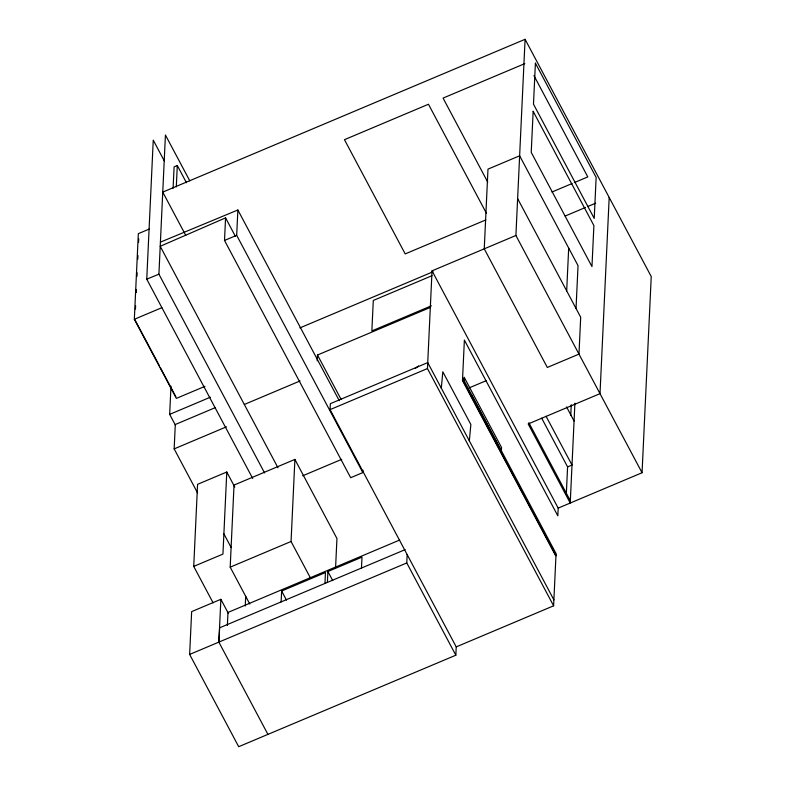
<?xml version="1.0" encoding="UTF-8"?>
<svg xmlns="http://www.w3.org/2000/svg" width="786" height="786" viewBox="0 0 786 786"><rect width="100%" height="100%" fill="white"/><g stroke="black" fill="none" stroke-linecap="round" stroke-linejoin="round"><path stroke-width="1.18" d="M204.969 386.329L176.378 398.384L134.327 319.293L138.336 233.658L149.33 229.021M135.447 309.095L135.614 305.528M136.224 292.441L136.361 289.464M136.97 276.387L137.137 272.821M137.786 259.134L137.953 255.568M138.562 242.481L138.729 238.915M252.738 478.517L146.746 279.177L153.25 140.144L164.471 161.238M264.577 472.926L158.91 274.186L165.424 135.015L189.79 180.839M173.097 188.267L174.099 166.858L177.302 165.512L186.469 182.755M176.3 186.921L177.302 165.512M175.425 425.206L169.668 414.369L170.984 386.26M197.6 492.989L174.158 448.885L175.298 424.509L215.393 407.6M553.884 599.865L427.731 362.611L330.346 403.68L330.071 409.624L456.224 646.888L455.831 655.21L238.698 746.7L189.642 654.433L191.646 611.616L220.866 599.296L228.284 613.237M213.124 602.882L193.729 566.401L197.571 484.333L226.781 472.013L234.768 487.035M362.955 470.175L362.837 472.583L350.664 477.721L224.511 240.457L225.572 217.86L160.216 246.303L277.998 467.817M362.837 472.583L236.684 235.328L237.873 209.99L160.413 242.137M267.918 734.379L218.862 642.113L220.866 599.296M226.781 472.013L222.939 554.081L193.729 566.401M227.37 625.518L227.979 612.441L399.642 540.041M249.771 603.992L230.19 567.158L234.031 485.08L294.897 459.417L336.948 538.498L335.573 567.895M245.252 605.996L245.713 596.201M281.123 601.988L281.643 591.023L325.463 572.532L324.982 582.917M310.637 578.319L291.056 541.485L294.897 459.417M317.22 360.784L317.495 355.017L430.561 307.336M327.389 582.514L327.9 571.51L361.982 557.136L361.472 568.14M455.831 655.21L406.775 562.943L407.168 554.621M456.224 646.888L553.609 605.81L427.456 368.555L432.035 270.856L515.901 235.486L525.087 39.3L162.751 192.108L185.791 235.436M462.787 378.204L556.233 553.953L556.144 555.82L462.699 380.07L462.59 378.154M463.986 380.905L464.162 377.231L501.537 447.529L501.37 451.095L471.217 394.395M566.686 290.879L568.691 248.062M553.609 605.81L555.928 556.282L462.482 380.532L464.379 340.092L557.824 515.842L558.188 508.11L432.035 270.856M566.313 494.256L567.59 466.904L541.672 418.152M570.754 415.44L571.255 404.731M576.03 308.456L578.034 265.629L519.634 155.795L487.978 169.137L484.245 248.828L547.321 367.455L578.977 354.113L580.697 317.239L517.62 198.612M574.9 403.189L570.233 503.03L528.182 423.949L600.003 393.658L609.189 197.473M558.188 508.11L642.054 472.74L651.24 276.554L525.087 39.3M189.642 654.433L218.862 642.113L219.638 627.808L405.183 549.62M441.319 388.146L442.813 371.778L470.853 424.499L469.35 440.867M415.352 368.388L418.574 365.952M524.822 63.617L443.068 98.093L487.762 182.156M224.511 240.457L236.684 235.328M134.327 319.293L161.818 307.699M485.836 219.903L405.203 253.917L344.465 139.682L428.458 104.253L486.338 213.104M551.968 192.02L572.12 183.521M574.36 182.578L587.8 176.909L533.94 75.603M299.908 327.9L433.096 271.73M565.163 216.042L585.482 207.465M587.741 206.522L595.641 203.181M431.995 275.709L373.291 300.458L371.866 330.926L431.416 305.803M169.668 414.369L210.363 397.205M244.318 404.476L300.026 380.974M174.158 448.885L226.496 426.808M330.071 409.624L427.456 368.555M469.252 387.832L486.22 380.679M302.698 475.795L341.694 459.348M230.19 567.158L291.056 541.485M567.59 466.904L572.012 465.047L546.083 416.295M218.862 642.113L406.775 562.943M146.746 279.177L158.91 274.186M515.901 235.486L642.054 472.74M566.578 406.952L574.065 421.031M528.86 422.721L570.331 500.731M317.495 355.017L341.114 399.435M237.873 209.99L339.257 400.663M225.572 217.86L235.338 236.232M327.9 571.51L332.753 580.638M135.664 290.751L136.253 291.852M281.643 591.023L286.497 600.14M134.937 319.804L159.126 365.284M160.275 367.445L175.828 396.684M223.814 533.684L231.222 547.636M533.154 111.337L531.228 152.366L591.966 266.601L593.892 225.572L533.154 111.337M535.404 63.165L533.488 104.194L594.226 218.429L596.142 177.4L535.404 63.165"/></g></svg>
